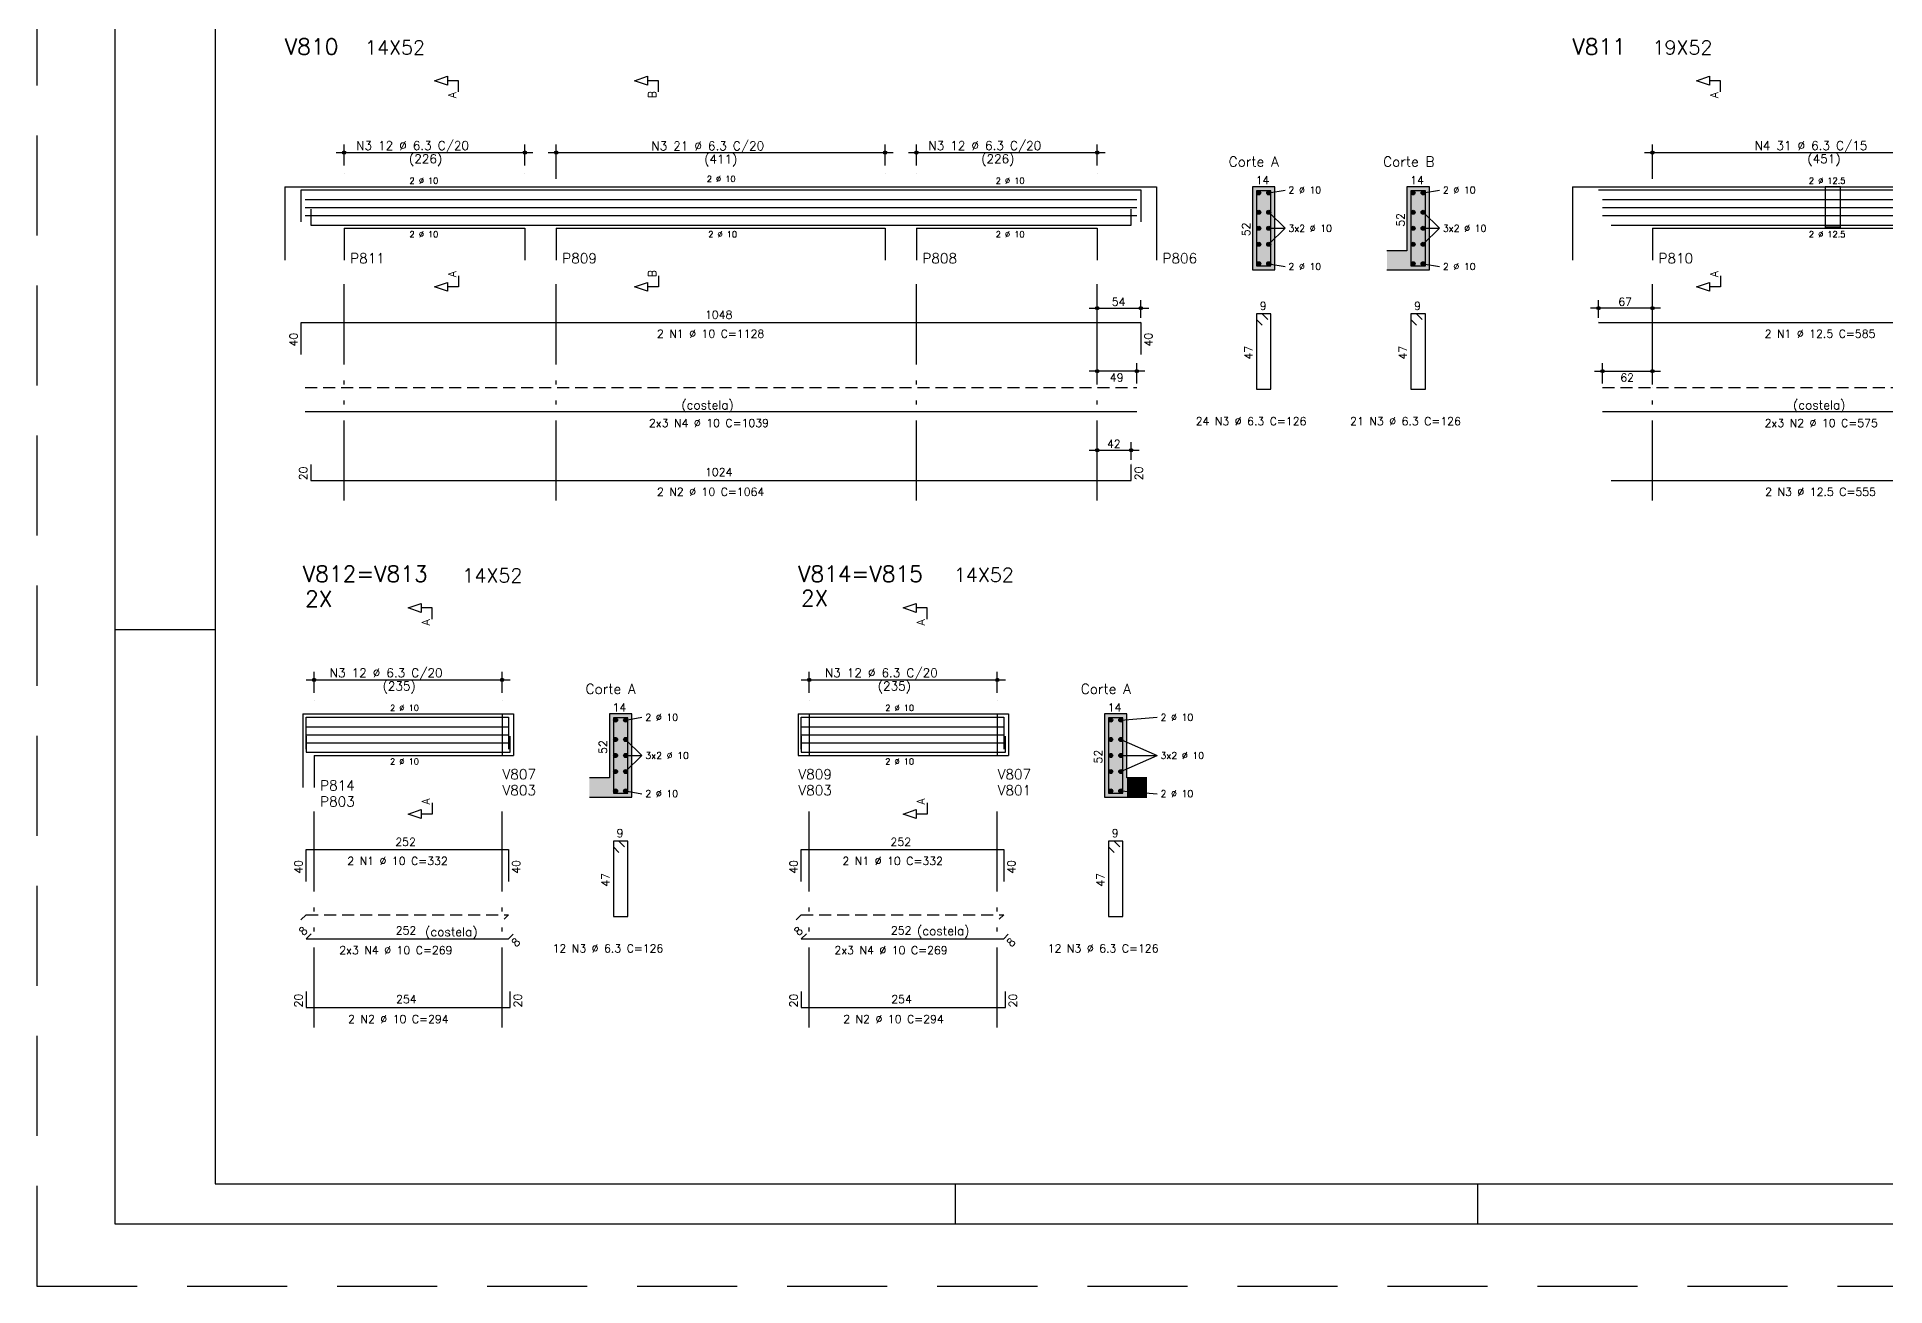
# Model space of a CAD drawing. Extents: x -1.9 to 86, y -1.5 to 61.
# Drawn here: x -1.95 to 44.23, y -1.55 to 29.66 of the extents above; entities that cross this region are included whole.
import ezdxf

# ---------------------------------------------------------------- set-up
doc = ezdxf.new("R2010")
doc.units = 0
doc.header["$MEASUREMENT"] = 0
for name, pattern in [('ESTILO_TQS_0001', [0.45, 0.3, -0.15]), ('ESTILO_TQS_0004', [3.3, 2, -0.4, 0.05, -0.4, 0.05, -0.4]), ('HIDDEN', [0.375, 0.25, -0.125])]:
    doc.linetypes.add(name, pattern=pattern)
doc.layers.get('0').update_dxf_attribs({"linetype": 'CONTINUOUS'})
doc.layers.get('Defpoints').update_dxf_attribs({"linetype": 'CONTINUOUS'})
for name, color, linetype in [('ARQ_FOLHA', 7, 'CONTINUOUS'), ('PENA_01', 1, 'CONTINUOUS'), ('PENA_02', 2, 'CONTINUOUS'), ('PENA_03', 3, 'CONTINUOUS'), ('PENA_04', 4, 'CONTINUOUS'), ('PENA_05', 5, 'CONTINUOUS'), ('PENA_06', 6, 'CONTINUOUS'), ('PENA_10', 253, 'CONTINUOUS')]:
    doc.layers.add(name, color=color, linetype=linetype)
doc.styles.get("Standard").update_dxf_attribs({"font": 'ROMANS.SHX'})

# ---------------------------------------------------------------- blocks, each defined once
blk = doc.blocks.new('FOLHA A1 - 841 X 594')
at = {"layer": 'ARQ_FOLHA', "color": 1}
for p, q in [((-816, 148.5), (-841, 148.5)), ((-631, 10), (-631, 0)), ((-500.5, 10), (-500.5, 0))]:
    blk.add_line(p, q, dxfattribs=at)
for points in [[(-841, 0), (0, 0), (0, 594), (-841, 594)], [(-816, 10), (-10, 10), (-10, 584), (-816, 584)]]:
    blk.add_lwpolyline(points, close=True, dxfattribs=at)
at = {"layer": 'Defpoints', "color": 8, "linetype": 'HIDDEN', "ltscale": 100}
blk.add_lwpolyline([(-860.5, 609.5), (-860.5, -15.5), (19.5, -15.5), (19.5, 609.5)], close=True, dxfattribs=at)
blk = doc.blocks.new('*U24')
blk.add_blockref('FOLHA A1 - 841 X 594', (0, 0))

msp = doc.modelspace()

# ---------------------------------------------------------------- linework, layer by layer
at = {"layer": 'PENA_01', "linetype": 'Continuous'}
for p, q in [((5.726, 26.449), (5.726, 26.969)), ((10.246, 26.449), (10.246, 26.969)), ((11.026, 26.119), (11.026, 26.969)), ((19.246, 26.449), (19.246, 26.969)), ((20.026, 26.449), (20.026, 26.969)), ((24.546, 26.449), (24.546, 26.969)), ((38.421, 26.119), (38.421, 26.969)), ((5.526, 26.769), (10.446, 26.769)), ((10.826, 26.769), (19.446, 26.769)), ((19.826, 26.769), (24.746, 26.769)), ((38.221, 26.769), (47.641, 26.769)), ((28.831, 25.764), (29.241, 25.834)), ((32.691, 25.764), (33.101, 25.834)), ((28.831, 25.279), (29.241, 24.879)), ((32.691, 25.279), (33.101, 24.879)), ((28.831, 24.479), (29.241, 24.879)), ((28.831, 24.879), (29.241, 24.879)), ((32.691, 24.479), (33.101, 24.879)), ((32.691, 24.879), (33.101, 24.879)), ((28.831, 23.994), (29.241, 23.924)), ((32.691, 23.994), (33.101, 23.924)), ((24.346, 22.884), (25.834, 22.884)), ((38.621, 22.884), (36.875, 22.884)), ((25.734, 21.309), (24.346, 21.309)), ((36.975, 21.309), (38.621, 21.309)), ((24.346, 19.334), (25.594, 19.334)), ((4.775, 13.596), (9.875, 13.596)), ((4.975, 13.276), (4.975, 13.796)), ((9.675, 13.276), (9.675, 13.796)), ((17.15, 13.596), (22.25, 13.596)), ((17.35, 13.276), (17.35, 13.796)), ((22.05, 13.276), (22.05, 13.796)), ((9.675, 12.746), (9.675, 11.706)), ((9.675, 12.746), (9.955, 12.746)), ((12.76, 12.591), (13.17, 12.661)), ((17.07, 12.746), (17.35, 12.746)), ((17.35, 12.746), (17.35, 11.706)), ((22.05, 12.746), (22.05, 11.706)), ((22.05, 12.746), (22.33, 12.746)), ((25.135, 12.591), (26.045, 12.661)), ((12.76, 12.106), (13.17, 11.706)), ((25.135, 12.106), (26.045, 11.706)), ((9.675, 11.706), (9.955, 11.706)), ((12.76, 11.306), (13.17, 11.706)), ((12.76, 11.706), (13.17, 11.706)), ((17.07, 11.706), (17.35, 11.706)), ((22.05, 11.706), (22.33, 11.706)), ((25.135, 11.306), (26.045, 11.706)), ((25.135, 11.706), (26.045, 11.706)), ((12.76, 10.821), (13.17, 10.751)), ((25.135, 10.821), (26.045, 10.751))]:
    msp.add_line(p, q, dxfattribs=at)
at = {"layer": 'PENA_01', "linetype": 'ESTILO_TQS_0004'}
for p, q in [((5.726, 18.079), (5.726, 23.699)), ((11.026, 18.079), (11.026, 23.699)), ((20.026, 18.079), (20.026, 23.699)), ((24.546, 18.079), (24.546, 23.699)), ((38.421, 18.079), (38.421, 23.699)), ((4.975, 4.906), (4.975, 10.526)), ((9.675, 4.906), (9.675, 10.526)), ((17.35, 4.906), (17.35, 10.526)), ((22.05, 4.906), (22.05, 10.526))]:
    msp.add_line(p, q, dxfattribs=at)
at = {"layer": 'PENA_01', "linetype": 'Continuous'}
for points in [[(42.739, 25.919), (42.739, 24.879), (43.119, 24.879), (43.119, 25.919), (42.739, 25.919)], [(42.739, 25.919), (42.739, 24.919), (43.119, 24.919), (43.119, 25.919), (42.739, 25.919)]]:
    msp.add_lwpolyline(points, dxfattribs=at)
at = {"layer": 'PENA_02', "linetype": 'Continuous'}
for centre, radius in [((5.726, 26.769), 0.0416), ((5.726, 26.769), 0.0208), ((10.246, 26.769), 0.0416), ((10.246, 26.769), 0.0208), ((11.026, 26.769), 0.0416), ((11.026, 26.769), 0.0208), ((19.246, 26.769), 0.0416), ((19.246, 26.769), 0.0208), ((20.026, 26.769), 0.0416), ((20.026, 26.769), 0.0208), ((24.546, 26.769), 0.0416), ((24.546, 26.769), 0.0208), ((38.421, 26.769), 0.0416), ((38.421, 26.769), 0.0208), ((24.546, 22.884), 0.04), ((24.546, 22.884), 0.02), ((25.634, 22.884), 0.04), ((25.634, 22.884), 0.02), ((37.075, 22.884), 0.04), ((37.075, 22.884), 0.02), ((38.421, 22.884), 0.04), ((38.421, 22.884), 0.02), ((24.546, 21.309), 0.04), ((24.546, 21.309), 0.02), ((25.534, 21.309), 0.04), ((25.534, 21.309), 0.02), ((37.175, 21.309), 0.04), ((37.175, 21.309), 0.02), ((38.421, 21.309), 0.04), ((38.421, 21.309), 0.02), ((24.546, 19.334), 0.04), ((24.546, 19.334), 0.02), ((25.394, 19.334), 0.04), ((25.394, 19.334), 0.02), ((4.975, 13.596), 0.0416), ((4.975, 13.596), 0.0208), ((9.675, 13.596), 0.0416), ((9.675, 13.596), 0.0208), ((17.35, 13.596), 0.0416), ((17.35, 13.596), 0.0208), ((22.05, 13.596), 0.0416), ((22.05, 13.596), 0.0208)]:
    msp.add_circle(centre, radius, dxfattribs=at)
at = {"layer": 'PENA_03', "linetype": 'Continuous'}
for p, q in [((4.246, 25.919), (4.246, 24.879)), ((4.246, 25.919), (5.726, 25.919)), ((5.726, 26.249), (5.726, 26.249)), ((5.726, 25.919), (10.246, 25.919)), ((10.246, 26.249), (10.246, 26.249)), ((10.246, 25.919), (11.026, 25.919)), ((11.026, 25.919), (14.946, 25.919)), ((11.026, 25.919), (11.026, 25.919)), ((14.946, 25.919), (15.326, 25.919)), ((15.326, 25.919), (19.246, 25.919)), ((19.246, 26.249), (19.246, 26.249)), ((19.246, 25.919), (20.026, 25.919)), ((20.026, 26.249), (20.026, 26.249)), ((20.026, 25.919), (24.546, 25.919)), ((24.546, 26.249), (24.546, 26.249)), ((24.546, 25.919), (26.026, 25.919)), ((26.026, 25.919), (26.026, 24.879)), ((28.986, 25.919), (28.426, 25.919)), ((28.426, 25.919), (28.426, 23.839)), ((28.986, 23.839), (28.986, 25.919)), ((32.846, 25.919), (32.286, 25.919)), ((32.286, 25.919), (32.286, 24.319)), ((32.846, 23.839), (32.846, 25.919)), ((36.421, 25.919), (36.421, 24.879)), ((36.421, 25.919), (38.421, 25.919)), ((38.421, 25.919), (40.621, 25.919)), ((38.421, 25.919), (38.421, 25.919)), ((40.621, 25.919), (41.421, 25.919)), ((41.421, 25.919), (44.441, 25.919)), ((4.246, 24.879), (4.246, 24.079)), ((5.726, 24.879), (10.246, 24.879)), ((5.726, 24.879), (5.726, 24.079)), ((10.246, 24.879), (10.246, 24.079)), ((11.026, 24.879), (19.246, 24.879)), ((11.026, 24.879), (11.026, 24.079)), ((19.246, 24.879), (19.246, 24.079)), ((20.026, 24.879), (24.546, 24.879)), ((20.026, 24.879), (20.026, 24.079)), ((24.546, 24.879), (24.546, 24.079)), ((26.026, 24.879), (26.026, 24.079)), ((36.421, 24.879), (36.421, 24.079)), ((38.421, 24.879), (47.441, 24.879)), ((38.421, 24.879), (38.421, 24.079)), ((32.286, 24.319), (31.786, 24.319)), ((28.426, 23.839), (28.986, 23.839)), ((31.786, 23.839), (32.286, 23.839)), ((32.286, 23.839), (32.286, 23.839)), ((32.286, 23.839), (32.846, 23.839)), ((24.546, 22.644), (24.546, 23.084)), ((25.634, 22.644), (25.634, 23.084)), ((37.075, 22.644), (37.075, 23.084)), ((38.421, 22.644), (38.421, 23.084)), ((24.546, 22.544), (24.546, 22.544)), ((25.634, 22.544), (25.634, 22.544)), ((37.075, 22.544), (37.075, 22.544)), ((38.421, 22.544), (38.421, 22.544)), ((24.546, 20.999), (24.546, 21.509)), ((25.534, 20.999), (25.534, 21.509)), ((37.175, 20.999), (37.175, 21.509)), ((38.421, 20.999), (38.421, 21.509)), ((24.546, 20.899), (24.546, 20.899)), ((25.534, 20.899), (25.534, 20.899)), ((37.175, 20.899), (37.175, 20.899)), ((38.421, 20.899), (38.421, 20.899)), ((24.546, 19.094), (24.546, 19.534)), ((25.394, 19.094), (25.394, 19.534)), ((24.546, 18.994), (24.546, 18.994)), ((25.394, 18.994), (25.394, 18.994)), ((4.975, 13.076), (4.975, 13.076)), ((9.675, 13.076), (9.675, 13.076)), ((17.35, 13.076), (17.35, 13.076)), ((22.05, 13.076), (22.05, 13.076)), ((4.695, 12.746), (4.695, 11.706)), ((4.695, 12.746), (4.975, 12.746)), ((4.975, 12.746), (9.675, 12.746)), ((9.675, 12.746), (9.675, 11.706)), ((9.675, 12.746), (9.675, 11.706)), ((9.675, 12.746), (9.955, 12.746)), ((9.955, 12.746), (9.955, 11.706)), ((9.955, 12.746), (9.955, 11.706)), ((12.915, 12.746), (12.355, 12.746)), ((12.355, 12.746), (12.355, 11.146)), ((12.915, 10.666), (12.915, 12.746)), ((17.07, 12.746), (17.07, 11.706)), ((17.07, 12.746), (17.07, 11.706)), ((17.07, 12.746), (17.07, 11.706)), ((17.07, 12.746), (17.35, 12.746)), ((17.35, 12.746), (22.05, 12.746)), ((17.35, 12.746), (17.35, 11.706)), ((22.05, 12.746), (22.05, 11.706)), ((22.05, 12.746), (22.05, 11.706)), ((22.05, 12.746), (22.33, 12.746)), ((22.33, 12.746), (22.33, 11.706)), ((22.33, 12.746), (22.33, 11.706)), ((25.29, 12.746), (24.73, 12.746)), ((24.73, 12.746), (24.73, 10.666)), ((25.29, 11.146), (25.29, 12.746)), ((4.695, 11.706), (4.695, 10.906)), ((4.975, 11.706), (9.675, 11.706)), ((4.975, 11.706), (4.975, 10.906)), ((9.675, 11.706), (9.955, 11.706)), ((17.07, 11.706), (17.35, 11.706)), ((17.35, 11.706), (22.05, 11.706)), ((22.05, 11.706), (22.33, 11.706)), ((12.355, 11.146), (11.855, 11.146)), ((25.79, 11.146), (25.29, 11.146)), ((11.855, 10.666), (12.355, 10.666)), ((12.355, 10.666), (12.355, 10.666)), ((12.355, 10.666), (12.915, 10.666)), ((24.73, 10.666), (25.29, 10.666)), ((25.29, 10.666), (25.29, 10.666)), ((25.29, 10.666), (25.79, 10.666))]:
    msp.add_line(p, q, dxfattribs=at)
for points in [[(8.586, 28.289), (8.586, 28.566), (8.309, 28.566), (8.309, 28.456), (7.986, 28.566), (8.309, 28.677), (8.309, 28.566)], [(13.586, 28.289), (13.586, 28.566), (13.309, 28.566), (13.309, 28.456), (12.986, 28.566), (13.309, 28.677), (13.309, 28.566)], [(40.121, 28.289), (40.121, 28.566), (39.844, 28.566), (39.844, 28.456), (39.521, 28.566), (39.844, 28.677), (39.844, 28.566)], [(8.586, 23.694), (8.586, 23.417), (8.309, 23.417), (8.309, 23.307), (7.986, 23.417), (8.309, 23.528), (8.309, 23.417)], [(13.586, 23.694), (13.586, 23.417), (13.309, 23.417), (13.309, 23.307), (12.986, 23.417), (13.309, 23.528), (13.309, 23.417)], [(40.121, 23.694), (40.121, 23.417), (39.844, 23.417), (39.844, 23.307), (39.521, 23.417), (39.844, 23.528), (39.844, 23.417)], [(7.925, 15.116), (7.925, 15.393), (7.648, 15.393), (7.648, 15.282), (7.325, 15.393), (7.648, 15.504), (7.648, 15.393)], [(20.3, 15.116), (20.3, 15.393), (20.023, 15.393), (20.023, 15.282), (19.7, 15.393), (20.023, 15.504), (20.023, 15.393)], [(7.925, 10.521), (7.925, 10.244), (7.648, 10.244), (7.648, 10.133), (7.325, 10.244), (7.648, 10.355), (7.648, 10.244)], [(20.3, 10.521), (20.3, 10.244), (20.023, 10.244), (20.023, 10.133), (19.7, 10.244), (20.023, 10.355), (20.023, 10.244)]]:
    msp.add_lwpolyline(points, dxfattribs=at)
for centre in [(28.581, 25.764), (28.831, 25.764), (32.441, 25.764), (32.691, 25.764), (28.581, 25.279), (28.831, 25.279), (32.441, 25.279), (32.691, 25.279), (28.581, 24.879), (28.581, 24.479), (28.831, 24.879), (28.831, 24.479), (32.441, 24.879), (32.441, 24.479), (32.691, 24.879), (32.691, 24.479), (28.581, 23.994), (28.831, 23.994), (32.441, 23.994), (32.691, 23.994), (12.51, 12.591), (12.76, 12.591), (24.885, 12.591), (25.135, 12.591), (12.51, 12.106), (12.76, 12.106), (24.885, 12.106), (25.135, 12.106), (12.51, 11.706), (12.76, 11.706), (24.885, 11.706), (25.135, 11.706), (12.51, 11.306), (12.76, 11.306), (24.885, 11.306), (25.135, 11.306), (12.51, 10.821), (12.76, 10.821), (24.885, 10.821), (25.135, 10.821)]:
    msp.add_circle(centre, 0.05, dxfattribs=at)
for points in [[(28.631, 25.764), (28.556, 25.808), (28.534, 25.781)], [(28.631, 25.764), (28.534, 25.781), (28.534, 25.747)], [(28.631, 25.764), (28.534, 25.747), (28.556, 25.721)], [(28.631, 25.764), (28.589, 25.814), (28.556, 25.808)], [(28.631, 25.764), (28.556, 25.721), (28.589, 25.715)], [(28.631, 25.764), (28.619, 25.796), (28.589, 25.814)], [(28.631, 25.764), (28.589, 25.715), (28.619, 25.732)], [(28.631, 25.764), (28.619, 25.732), (28.631, 25.764)], [(28.881, 25.764), (28.806, 25.808), (28.784, 25.781)], [(28.881, 25.764), (28.784, 25.781), (28.784, 25.747)], [(28.881, 25.764), (28.784, 25.747), (28.806, 25.721)], [(28.881, 25.764), (28.839, 25.814), (28.806, 25.808)], [(28.881, 25.764), (28.806, 25.721), (28.839, 25.715)], [(28.881, 25.764), (28.869, 25.796), (28.839, 25.814)], [(28.881, 25.764), (28.839, 25.715), (28.869, 25.732)], [(28.881, 25.764), (28.869, 25.732), (28.881, 25.764)], [(32.491, 25.764), (32.416, 25.808), (32.394, 25.781)], [(32.491, 25.764), (32.394, 25.781), (32.394, 25.747)], [(32.491, 25.764), (32.394, 25.747), (32.416, 25.721)], [(32.491, 25.764), (32.449, 25.814), (32.416, 25.808)], [(32.491, 25.764), (32.416, 25.721), (32.449, 25.715)], [(32.491, 25.764), (32.479, 25.796), (32.449, 25.814)], [(32.491, 25.764), (32.449, 25.715), (32.479, 25.732)], [(32.491, 25.764), (32.479, 25.732), (32.491, 25.764)], [(32.741, 25.764), (32.666, 25.808), (32.644, 25.781)], [(32.741, 25.764), (32.644, 25.781), (32.644, 25.747)], [(32.741, 25.764), (32.644, 25.747), (32.666, 25.721)], [(32.741, 25.764), (32.699, 25.814), (32.666, 25.808)], [(32.741, 25.764), (32.666, 25.721), (32.699, 25.715)], [(32.741, 25.764), (32.729, 25.796), (32.699, 25.814)], [(32.741, 25.764), (32.699, 25.715), (32.729, 25.732)], [(32.741, 25.764), (32.729, 25.732), (32.741, 25.764)], [(28.631, 25.279), (28.556, 25.323), (28.534, 25.296)], [(28.631, 25.279), (28.534, 25.296), (28.534, 25.262)], [(28.631, 25.279), (28.534, 25.262), (28.556, 25.236)], [(28.631, 25.279), (28.589, 25.329), (28.556, 25.323)], [(28.631, 25.279), (28.556, 25.236), (28.589, 25.23)], [(28.631, 25.279), (28.619, 25.311), (28.589, 25.329)], [(28.631, 25.279), (28.589, 25.23), (28.619, 25.247)], [(28.631, 25.279), (28.619, 25.247), (28.631, 25.279)], [(28.881, 25.279), (28.806, 25.323), (28.784, 25.296)], [(28.881, 25.279), (28.784, 25.296), (28.784, 25.262)], [(28.881, 25.279), (28.784, 25.262), (28.806, 25.236)], [(28.881, 25.279), (28.839, 25.329), (28.806, 25.323)], [(28.881, 25.279), (28.806, 25.236), (28.839, 25.23)], [(28.881, 25.279), (28.869, 25.311), (28.839, 25.329)], [(28.881, 25.279), (28.839, 25.23), (28.869, 25.247)], [(28.881, 25.279), (28.869, 25.247), (28.881, 25.279)], [(32.491, 25.279), (32.416, 25.323), (32.394, 25.296)], [(32.491, 25.279), (32.394, 25.296), (32.394, 25.262)], [(32.491, 25.279), (32.394, 25.262), (32.416, 25.236)], [(32.491, 25.279), (32.449, 25.329), (32.416, 25.323)], [(32.491, 25.279), (32.416, 25.236), (32.449, 25.23)], [(32.491, 25.279), (32.479, 25.311), (32.449, 25.329)], [(32.491, 25.279), (32.449, 25.23), (32.479, 25.247)], [(32.491, 25.279), (32.479, 25.247), (32.491, 25.279)], [(32.741, 25.279), (32.666, 25.323), (32.644, 25.296)], [(32.741, 25.279), (32.644, 25.296), (32.644, 25.262)], [(32.741, 25.279), (32.644, 25.262), (32.666, 25.236)], [(32.741, 25.279), (32.699, 25.329), (32.666, 25.323)], [(32.741, 25.279), (32.666, 25.236), (32.699, 25.23)], [(32.741, 25.279), (32.729, 25.311), (32.699, 25.329)], [(32.741, 25.279), (32.699, 25.23), (32.729, 25.247)], [(32.741, 25.279), (32.729, 25.247), (32.741, 25.279)], [(28.631, 24.879), (28.556, 24.923), (28.534, 24.896)], [(28.631, 24.879), (28.534, 24.896), (28.534, 24.862)], [(28.631, 24.879), (28.534, 24.862), (28.556, 24.836)], [(28.631, 24.479), (28.556, 24.523), (28.534, 24.496)], [(28.631, 24.479), (28.534, 24.496), (28.534, 24.462)], [(28.631, 24.479), (28.534, 24.462), (28.556, 24.436)], [(28.631, 24.879), (28.589, 24.929), (28.556, 24.923)], [(28.631, 24.879), (28.556, 24.836), (28.589, 24.83)], [(28.631, 24.479), (28.589, 24.529), (28.556, 24.523)], [(28.631, 24.479), (28.556, 24.436), (28.589, 24.43)], [(28.631, 24.879), (28.619, 24.911), (28.589, 24.929)], [(28.631, 24.879), (28.589, 24.83), (28.619, 24.847)], [(28.631, 24.479), (28.619, 24.511), (28.589, 24.529)], [(28.631, 24.479), (28.589, 24.43), (28.619, 24.447)], [(28.631, 24.879), (28.619, 24.847), (28.631, 24.879)], [(28.631, 24.479), (28.619, 24.447), (28.631, 24.479)], [(28.881, 24.879), (28.806, 24.923), (28.784, 24.896)], [(28.881, 24.879), (28.784, 24.896), (28.784, 24.862)], [(28.881, 24.879), (28.784, 24.862), (28.806, 24.836)], [(28.881, 24.479), (28.806, 24.523), (28.784, 24.496)], [(28.881, 24.479), (28.784, 24.496), (28.784, 24.462)], [(28.881, 24.479), (28.784, 24.462), (28.806, 24.436)], [(28.881, 24.879), (28.839, 24.929), (28.806, 24.923)], [(28.881, 24.879), (28.806, 24.836), (28.839, 24.83)], [(28.881, 24.479), (28.839, 24.529), (28.806, 24.523)], [(28.881, 24.479), (28.806, 24.436), (28.839, 24.43)], [(28.881, 24.879), (28.869, 24.911), (28.839, 24.929)], [(28.881, 24.879), (28.839, 24.83), (28.869, 24.847)], [(28.881, 24.479), (28.869, 24.511), (28.839, 24.529)], [(28.881, 24.479), (28.839, 24.43), (28.869, 24.447)], [(28.881, 24.879), (28.869, 24.847), (28.881, 24.879)], [(28.881, 24.479), (28.869, 24.447), (28.881, 24.479)], [(32.491, 24.879), (32.416, 24.923), (32.394, 24.896)], [(32.491, 24.879), (32.394, 24.896), (32.394, 24.862)], [(32.491, 24.879), (32.394, 24.862), (32.416, 24.836)], [(32.491, 24.479), (32.416, 24.523), (32.394, 24.496)], [(32.491, 24.479), (32.394, 24.496), (32.394, 24.462)], [(32.491, 24.479), (32.394, 24.462), (32.416, 24.436)], [(32.491, 24.879), (32.449, 24.929), (32.416, 24.923)], [(32.491, 24.879), (32.416, 24.836), (32.449, 24.83)], [(32.491, 24.479), (32.449, 24.529), (32.416, 24.523)], [(32.491, 24.479), (32.416, 24.436), (32.449, 24.43)], [(32.491, 24.879), (32.479, 24.911), (32.449, 24.929)], [(32.491, 24.879), (32.449, 24.83), (32.479, 24.847)], [(32.491, 24.479), (32.479, 24.511), (32.449, 24.529)], [(32.491, 24.479), (32.449, 24.43), (32.479, 24.447)], [(32.491, 24.879), (32.479, 24.847), (32.491, 24.879)], [(32.491, 24.479), (32.479, 24.447), (32.491, 24.479)], [(32.741, 24.879), (32.666, 24.923), (32.644, 24.896)], [(32.741, 24.879), (32.644, 24.896), (32.644, 24.862)], [(32.741, 24.879), (32.644, 24.862), (32.666, 24.836)], [(32.741, 24.479), (32.666, 24.523), (32.644, 24.496)], [(32.741, 24.479), (32.644, 24.496), (32.644, 24.462)], [(32.741, 24.479), (32.644, 24.462), (32.666, 24.436)], [(32.741, 24.879), (32.699, 24.929), (32.666, 24.923)], [(32.741, 24.879), (32.666, 24.836), (32.699, 24.83)], [(32.741, 24.479), (32.699, 24.529), (32.666, 24.523)], [(32.741, 24.479), (32.666, 24.436), (32.699, 24.43)], [(32.741, 24.879), (32.729, 24.911), (32.699, 24.929)], [(32.741, 24.879), (32.699, 24.83), (32.729, 24.847)], [(32.741, 24.479), (32.729, 24.511), (32.699, 24.529)], [(32.741, 24.479), (32.699, 24.43), (32.729, 24.447)], [(32.741, 24.879), (32.729, 24.847), (32.741, 24.879)], [(32.741, 24.479), (32.729, 24.447), (32.741, 24.479)], [(28.631, 23.994), (28.556, 24.038), (28.534, 24.011)], [(28.631, 23.994), (28.589, 24.044), (28.556, 24.038)], [(28.631, 23.994), (28.619, 24.026), (28.589, 24.044)], [(28.881, 23.994), (28.806, 24.038), (28.784, 24.011)], [(28.881, 23.994), (28.839, 24.044), (28.806, 24.038)], [(28.881, 23.994), (28.869, 24.026), (28.839, 24.044)], [(32.491, 23.994), (32.416, 24.038), (32.394, 24.011)], [(32.491, 23.994), (32.449, 24.044), (32.416, 24.038)], [(32.491, 23.994), (32.479, 24.026), (32.449, 24.044)], [(32.741, 23.994), (32.666, 24.038), (32.644, 24.011)], [(32.741, 23.994), (32.699, 24.044), (32.666, 24.038)], [(32.741, 23.994), (32.729, 24.026), (32.699, 24.044)], [(28.631, 23.994), (28.534, 24.011), (28.534, 23.977)], [(28.631, 23.994), (28.534, 23.977), (28.556, 23.951)], [(28.631, 23.994), (28.556, 23.951), (28.589, 23.945)], [(28.631, 23.994), (28.589, 23.945), (28.619, 23.962)], [(28.631, 23.994), (28.619, 23.962), (28.631, 23.994)], [(28.881, 23.994), (28.784, 24.011), (28.784, 23.977)], [(28.881, 23.994), (28.784, 23.977), (28.806, 23.951)], [(28.881, 23.994), (28.806, 23.951), (28.839, 23.945)], [(28.881, 23.994), (28.839, 23.945), (28.869, 23.962)], [(28.881, 23.994), (28.869, 23.962), (28.881, 23.994)], [(32.491, 23.994), (32.394, 24.011), (32.394, 23.977)], [(32.491, 23.994), (32.394, 23.977), (32.416, 23.951)], [(32.491, 23.994), (32.416, 23.951), (32.449, 23.945)], [(32.491, 23.994), (32.449, 23.945), (32.479, 23.962)], [(32.491, 23.994), (32.479, 23.962), (32.491, 23.994)], [(32.741, 23.994), (32.644, 24.011), (32.644, 23.977)], [(32.741, 23.994), (32.644, 23.977), (32.666, 23.951)], [(32.741, 23.994), (32.666, 23.951), (32.699, 23.945)], [(32.741, 23.994), (32.699, 23.945), (32.729, 23.962)], [(32.741, 23.994), (32.729, 23.962), (32.741, 23.994)], [(12.56, 12.591), (12.485, 12.634), (12.463, 12.608)], [(12.56, 12.591), (12.463, 12.608), (12.463, 12.574)], [(12.56, 12.591), (12.463, 12.574), (12.485, 12.548)], [(12.56, 12.591), (12.519, 12.64), (12.485, 12.634)], [(12.56, 12.591), (12.485, 12.548), (12.519, 12.542)], [(12.56, 12.591), (12.548, 12.623), (12.519, 12.64)], [(12.56, 12.591), (12.519, 12.542), (12.548, 12.559)], [(12.56, 12.591), (12.548, 12.559), (12.56, 12.591)], [(12.81, 12.591), (12.735, 12.634), (12.713, 12.608)], [(12.81, 12.591), (12.713, 12.608), (12.713, 12.574)], [(12.81, 12.591), (12.713, 12.574), (12.735, 12.548)], [(12.81, 12.591), (12.769, 12.64), (12.735, 12.634)], [(12.81, 12.591), (12.735, 12.548), (12.769, 12.542)], [(12.81, 12.591), (12.798, 12.623), (12.769, 12.64)], [(12.81, 12.591), (12.769, 12.542), (12.798, 12.559)], [(12.81, 12.591), (12.798, 12.559), (12.81, 12.591)], [(24.935, 12.591), (24.86, 12.634), (24.838, 12.608)], [(24.935, 12.591), (24.838, 12.608), (24.838, 12.574)], [(24.935, 12.591), (24.838, 12.574), (24.86, 12.548)], [(24.935, 12.591), (24.894, 12.64), (24.86, 12.634)], [(24.935, 12.591), (24.86, 12.548), (24.894, 12.542)], [(24.935, 12.591), (24.923, 12.623), (24.894, 12.64)], [(24.935, 12.591), (24.894, 12.542), (24.923, 12.559)], [(24.935, 12.591), (24.923, 12.559), (24.935, 12.591)], [(25.185, 12.591), (25.11, 12.634), (25.088, 12.608)], [(25.185, 12.591), (25.088, 12.608), (25.088, 12.574)], [(25.185, 12.591), (25.088, 12.574), (25.11, 12.548)], [(25.185, 12.591), (25.144, 12.64), (25.11, 12.634)], [(25.185, 12.591), (25.11, 12.548), (25.144, 12.542)], [(25.185, 12.591), (25.173, 12.623), (25.144, 12.64)], [(25.185, 12.591), (25.144, 12.542), (25.173, 12.559)], [(25.185, 12.591), (25.173, 12.559), (25.185, 12.591)], [(12.56, 12.106), (12.485, 12.149), (12.463, 12.123)], [(12.56, 12.106), (12.463, 12.123), (12.463, 12.089)], [(12.56, 12.106), (12.463, 12.089), (12.485, 12.063)], [(12.56, 12.106), (12.519, 12.155), (12.485, 12.149)], [(12.56, 12.106), (12.485, 12.063), (12.519, 12.057)], [(12.56, 12.106), (12.548, 12.138), (12.519, 12.155)], [(12.56, 12.106), (12.519, 12.057), (12.548, 12.074)], [(12.56, 12.106), (12.548, 12.074), (12.56, 12.106)], [(12.81, 12.106), (12.735, 12.149), (12.713, 12.123)], [(12.81, 12.106), (12.713, 12.123), (12.713, 12.089)], [(12.81, 12.106), (12.713, 12.089), (12.735, 12.063)], [(12.81, 12.106), (12.769, 12.155), (12.735, 12.149)], [(12.81, 12.106), (12.735, 12.063), (12.769, 12.057)], [(12.81, 12.106), (12.798, 12.138), (12.769, 12.155)], [(12.81, 12.106), (12.769, 12.057), (12.798, 12.074)], [(12.81, 12.106), (12.798, 12.074), (12.81, 12.106)], [(24.935, 12.106), (24.86, 12.149), (24.838, 12.123)], [(24.935, 12.106), (24.838, 12.123), (24.838, 12.089)], [(24.935, 12.106), (24.838, 12.089), (24.86, 12.063)], [(24.935, 12.106), (24.894, 12.155), (24.86, 12.149)], [(24.935, 12.106), (24.86, 12.063), (24.894, 12.057)], [(24.935, 12.106), (24.923, 12.138), (24.894, 12.155)], [(24.935, 12.106), (24.894, 12.057), (24.923, 12.074)], [(24.935, 12.106), (24.923, 12.074), (24.935, 12.106)], [(25.185, 12.106), (25.11, 12.149), (25.088, 12.123)], [(25.185, 12.106), (25.088, 12.123), (25.088, 12.089)], [(25.185, 12.106), (25.088, 12.089), (25.11, 12.063)], [(25.185, 12.106), (25.144, 12.155), (25.11, 12.149)], [(25.185, 12.106), (25.11, 12.063), (25.144, 12.057)], [(25.185, 12.106), (25.173, 12.138), (25.144, 12.155)], [(25.185, 12.106), (25.144, 12.057), (25.173, 12.074)], [(25.185, 12.106), (25.173, 12.074), (25.185, 12.106)], [(12.56, 11.706), (12.485, 11.749), (12.463, 11.723)], [(12.56, 11.706), (12.463, 11.723), (12.463, 11.689)], [(12.56, 11.706), (12.463, 11.689), (12.485, 11.663)], [(12.56, 11.706), (12.519, 11.755), (12.485, 11.749)], [(12.56, 11.706), (12.485, 11.663), (12.519, 11.657)], [(12.56, 11.706), (12.548, 11.738), (12.519, 11.755)], [(12.56, 11.706), (12.519, 11.657), (12.548, 11.674)], [(12.56, 11.706), (12.548, 11.674), (12.56, 11.706)], [(12.81, 11.706), (12.735, 11.749), (12.713, 11.723)], [(12.81, 11.706), (12.713, 11.723), (12.713, 11.689)], [(12.81, 11.706), (12.713, 11.689), (12.735, 11.663)], [(12.81, 11.706), (12.769, 11.755), (12.735, 11.749)], [(12.81, 11.706), (12.735, 11.663), (12.769, 11.657)], [(12.81, 11.706), (12.798, 11.738), (12.769, 11.755)], [(12.81, 11.706), (12.769, 11.657), (12.798, 11.674)], [(12.81, 11.706), (12.798, 11.674), (12.81, 11.706)], [(24.935, 11.706), (24.86, 11.749), (24.838, 11.723)], [(24.935, 11.706), (24.838, 11.723), (24.838, 11.689)], [(24.935, 11.706), (24.838, 11.689), (24.86, 11.663)], [(24.935, 11.706), (24.894, 11.755), (24.86, 11.749)], [(24.935, 11.706), (24.86, 11.663), (24.894, 11.657)], [(24.935, 11.706), (24.923, 11.738), (24.894, 11.755)], [(24.935, 11.706), (24.894, 11.657), (24.923, 11.674)], [(24.935, 11.706), (24.923, 11.674), (24.935, 11.706)], [(25.185, 11.706), (25.11, 11.749), (25.088, 11.723)], [(25.185, 11.706), (25.088, 11.723), (25.088, 11.689)], [(25.185, 11.706), (25.088, 11.689), (25.11, 11.663)], [(25.185, 11.706), (25.144, 11.755), (25.11, 11.749)], [(25.185, 11.706), (25.11, 11.663), (25.144, 11.657)], [(25.185, 11.706), (25.173, 11.738), (25.144, 11.755)], [(25.185, 11.706), (25.144, 11.657), (25.173, 11.674)], [(25.185, 11.706), (25.173, 11.674), (25.185, 11.706)], [(12.56, 11.306), (12.485, 11.349), (12.463, 11.323)], [(12.56, 11.306), (12.463, 11.323), (12.463, 11.289)], [(12.56, 11.306), (12.463, 11.289), (12.485, 11.263)], [(12.56, 11.306), (12.519, 11.355), (12.485, 11.349)], [(12.56, 11.306), (12.485, 11.263), (12.519, 11.257)], [(12.56, 11.306), (12.548, 11.338), (12.519, 11.355)], [(12.56, 11.306), (12.519, 11.257), (12.548, 11.274)], [(12.56, 11.306), (12.548, 11.274), (12.56, 11.306)], [(12.81, 11.306), (12.735, 11.349), (12.713, 11.323)], [(12.81, 11.306), (12.713, 11.323), (12.713, 11.289)], [(12.81, 11.306), (12.713, 11.289), (12.735, 11.263)], [(12.81, 11.306), (12.769, 11.355), (12.735, 11.349)], [(12.81, 11.306), (12.735, 11.263), (12.769, 11.257)], [(12.81, 11.306), (12.798, 11.338), (12.769, 11.355)], [(12.81, 11.306), (12.769, 11.257), (12.798, 11.274)], [(12.81, 11.306), (12.798, 11.274), (12.81, 11.306)], [(24.935, 11.306), (24.86, 11.349), (24.838, 11.323)], [(24.935, 11.306), (24.838, 11.323), (24.838, 11.289)], [(24.935, 11.306), (24.838, 11.289), (24.86, 11.263)], [(24.935, 11.306), (24.894, 11.355), (24.86, 11.349)], [(24.935, 11.306), (24.86, 11.263), (24.894, 11.257)], [(24.935, 11.306), (24.923, 11.338), (24.894, 11.355)], [(24.935, 11.306), (24.894, 11.257), (24.923, 11.274)], [(24.935, 11.306), (24.923, 11.274), (24.935, 11.306)], [(25.185, 11.306), (25.11, 11.349), (25.088, 11.323)], [(25.185, 11.306), (25.088, 11.323), (25.088, 11.289)], [(25.185, 11.306), (25.088, 11.289), (25.11, 11.263)], [(25.185, 11.306), (25.144, 11.355), (25.11, 11.349)], [(25.185, 11.306), (25.11, 11.263), (25.144, 11.257)], [(25.185, 11.306), (25.173, 11.338), (25.144, 11.355)], [(25.185, 11.306), (25.144, 11.257), (25.173, 11.274)], [(25.185, 11.306), (25.173, 11.274), (25.185, 11.306)], [(12.56, 10.821), (12.485, 10.864), (12.463, 10.838)], [(12.56, 10.821), (12.463, 10.838), (12.463, 10.804)], [(12.56, 10.821), (12.463, 10.804), (12.485, 10.778)], [(12.56, 10.821), (12.519, 10.87), (12.485, 10.864)], [(12.56, 10.821), (12.485, 10.778), (12.519, 10.772)], [(12.56, 10.821), (12.548, 10.853), (12.519, 10.87)], [(12.56, 10.821), (12.519, 10.772), (12.548, 10.789)], [(12.56, 10.821), (12.548, 10.789), (12.56, 10.821)], [(12.81, 10.821), (12.735, 10.864), (12.713, 10.838)], [(12.81, 10.821), (12.713, 10.838), (12.713, 10.804)], [(12.81, 10.821), (12.713, 10.804), (12.735, 10.778)], [(12.81, 10.821), (12.769, 10.87), (12.735, 10.864)], [(12.81, 10.821), (12.735, 10.778), (12.769, 10.772)], [(12.81, 10.821), (12.798, 10.853), (12.769, 10.87)], [(12.81, 10.821), (12.769, 10.772), (12.798, 10.789)], [(12.81, 10.821), (12.798, 10.789), (12.81, 10.821)], [(24.935, 10.821), (24.86, 10.864), (24.838, 10.838)], [(24.935, 10.821), (24.838, 10.838), (24.838, 10.804)], [(24.935, 10.821), (24.838, 10.804), (24.86, 10.778)], [(24.935, 10.821), (24.894, 10.87), (24.86, 10.864)], [(24.935, 10.821), (24.86, 10.778), (24.894, 10.772)], [(24.935, 10.821), (24.923, 10.853), (24.894, 10.87)], [(24.935, 10.821), (24.894, 10.772), (24.923, 10.789)], [(24.935, 10.821), (24.923, 10.789), (24.935, 10.821)], [(25.185, 10.821), (25.11, 10.864), (25.088, 10.838)], [(25.185, 10.821), (25.088, 10.838), (25.088, 10.804)], [(25.185, 10.821), (25.088, 10.804), (25.11, 10.778)], [(25.185, 10.821), (25.144, 10.87), (25.11, 10.864)], [(25.185, 10.821), (25.11, 10.778), (25.144, 10.772)], [(25.185, 10.821), (25.173, 10.853), (25.144, 10.87)], [(25.185, 10.821), (25.144, 10.772), (25.173, 10.789)], [(25.185, 10.821), (25.173, 10.789), (25.185, 10.821)]]:
    msp.add_solid(points, dxfattribs=at)
at = {"layer": 'PENA_04', "linetype": 'Continuous'}
for p, q in [((4.654, 25.039), (4.654, 25.839)), ((4.654, 25.839), (25.634, 25.839)), ((4.754, 25.599), (25.534, 25.599)), ((25.634, 25.839), (25.634, 25.039)), ((37.075, 25.839), (48.775, 25.839)), ((37.175, 25.599), (48.675, 25.599)), ((4.754, 25.399), (25.534, 25.399)), ((4.754, 25.199), (25.534, 25.199)), ((4.894, 25.359), (4.894, 24.959)), ((4.894, 24.959), (25.394, 24.959)), ((25.394, 24.959), (25.394, 25.359)), ((37.175, 25.399), (48.675, 25.399)), ((37.175, 25.199), (48.675, 25.199)), ((37.389, 24.959), (48.489, 24.959)), ((4.775, 11.866), (4.775, 12.666)), ((4.775, 12.666), (9.835, 12.666)), ((9.835, 12.666), (9.835, 11.866)), ((17.15, 11.866), (17.15, 12.666)), ((17.15, 12.666), (22.21, 12.666)), ((22.21, 12.666), (22.21, 11.866)), ((4.775, 12.426), (9.835, 12.426)), ((4.775, 12.226), (9.835, 12.226)), ((4.775, 12.186), (4.775, 11.786)), ((4.775, 12.026), (9.835, 12.026)), ((9.875, 11.786), (9.875, 12.186)), ((17.15, 12.426), (22.21, 12.426)), ((17.15, 12.226), (22.21, 12.226)), ((17.15, 12.186), (17.15, 11.786)), ((17.15, 12.026), (22.21, 12.026)), ((22.25, 11.786), (22.25, 12.186)), ((4.775, 11.786), (9.875, 11.786)), ((17.15, 11.786), (22.25, 11.786))]:
    msp.add_line(p, q, dxfattribs=at)
for points in [[(28.526, 25.819), (28.526, 23.939), (28.886, 23.939), (28.886, 25.819), (28.526, 25.819)], [(32.386, 25.819), (32.386, 23.939), (32.746, 23.939), (32.746, 25.819), (32.386, 25.819)], [(12.455, 12.646), (12.455, 10.766), (12.815, 10.766), (12.815, 12.646), (12.455, 12.646)], [(24.83, 12.646), (24.83, 10.766), (25.19, 10.766), (25.19, 12.646), (24.83, 12.646)]]:
    msp.add_lwpolyline(points, dxfattribs=at)
at = {"layer": 'PENA_05', "linetype": 'Continuous'}
for p, q in [((28.666, 22.739), (28.526, 22.739)), ((28.526, 22.739), (28.526, 20.859)), ((28.886, 22.739), (28.526, 22.739)), ((28.526, 22.739), (28.526, 22.599)), ((28.806, 22.599), (28.666, 22.739)), ((28.886, 20.859), (28.886, 22.739)), ((32.526, 22.739), (32.386, 22.739)), ((32.386, 22.739), (32.386, 20.859)), ((32.746, 22.739), (32.386, 22.739)), ((32.386, 22.739), (32.386, 22.599)), ((32.666, 22.599), (32.526, 22.739)), ((32.746, 20.859), (32.746, 22.739)), ((4.654, 21.729), (4.654, 22.529)), ((4.654, 22.529), (25.634, 22.529)), ((25.634, 22.529), (25.634, 21.729)), ((28.526, 22.599), (28.666, 22.459)), ((32.386, 22.599), (32.526, 22.459)), ((37.075, 22.529), (48.775, 22.529)), ((28.526, 20.859), (28.886, 20.859)), ((32.386, 20.859), (32.746, 20.859)), ((4.754, 20.299), (25.534, 20.299)), ((37.175, 20.299), (48.675, 20.299)), ((4.894, 18.979), (4.894, 18.579)), ((25.394, 18.579), (25.394, 18.979)), ((4.894, 18.579), (25.394, 18.579)), ((37.389, 18.579), (48.489, 18.579)), ((4.775, 8.556), (4.775, 9.356)), ((4.775, 9.356), (9.835, 9.356)), ((9.835, 9.356), (9.835, 8.556)), ((12.595, 9.566), (12.455, 9.566)), ((12.455, 9.566), (12.455, 7.686)), ((12.815, 9.566), (12.455, 9.566)), ((12.455, 9.566), (12.455, 9.426)), ((12.455, 9.426), (12.595, 9.286)), ((12.735, 9.426), (12.595, 9.566)), ((12.815, 7.686), (12.815, 9.566)), ((17.15, 8.556), (17.15, 9.356)), ((17.15, 9.356), (22.21, 9.356)), ((22.21, 9.356), (22.21, 8.556)), ((24.97, 9.566), (24.83, 9.566)), ((24.83, 9.566), (24.83, 7.686)), ((25.19, 9.566), (24.83, 9.566)), ((24.83, 9.566), (24.83, 9.426)), ((24.83, 9.426), (24.97, 9.286)), ((25.11, 9.426), (24.97, 9.566)), ((25.19, 7.686), (25.19, 9.566)), ((12.455, 7.686), (12.815, 7.686)), ((24.83, 7.686), (25.19, 7.686)), ((4.902, 7.253), (4.775, 7.126)), ((4.775, 7.126), (9.835, 7.126)), ((9.835, 7.126), (9.948, 7.239)), ((17.277, 7.253), (17.15, 7.126)), ((17.15, 7.126), (22.21, 7.126)), ((22.21, 7.126), (22.323, 7.239)), ((4.775, 5.806), (4.775, 5.406)), ((9.875, 5.406), (9.875, 5.806)), ((17.15, 5.806), (17.15, 5.406)), ((22.25, 5.406), (22.25, 5.806)), ((4.775, 5.406), (9.875, 5.406)), ((17.15, 5.406), (22.25, 5.406))]:
    msp.add_line(p, q, dxfattribs=at)
at = {"layer": 'PENA_06', "linetype": 'ESTILO_TQS_0001'}
for p, q in [((4.754, 20.899), (25.534, 20.899)), ((37.175, 20.899), (48.675, 20.899)), ((4.648, 7.599), (4.775, 7.726)), ((4.775, 7.726), (9.835, 7.726)), ((9.835, 7.726), (9.722, 7.613)), ((17.023, 7.599), (17.15, 7.726)), ((17.15, 7.726), (22.21, 7.726)), ((22.21, 7.726), (22.097, 7.613))]:
    msp.add_line(p, q, dxfattribs=at)
at = {"layer": 'PENA_10', "linetype": 'Continuous'}
for points in [[(28.986, 23.839), (28.986, 25.919), (28.426, 25.919)], [(28.986, 23.839), (28.426, 25.919), (28.426, 23.839)], [(32.846, 23.839), (32.846, 25.919), (32.286, 25.919)], [(32.846, 23.839), (32.286, 25.919), (32.286, 24.319)], [(32.846, 23.839), (32.286, 24.319), (31.786, 24.319)], [(32.846, 23.839), (31.786, 24.319), (31.786, 23.839)], [(28.986, 23.839), (28.426, 23.839), (28.986, 23.839)], [(32.846, 23.839), (31.786, 23.839), (32.286, 23.839)], [(32.846, 23.839), (32.286, 23.839), (32.846, 23.839)], [(12.915, 10.666), (12.915, 12.746), (12.355, 12.746)], [(12.915, 10.666), (12.355, 12.746), (12.355, 11.146)], [(25.29, 10.666), (25.29, 12.746), (24.73, 12.746)], [(25.29, 10.666), (24.73, 12.746), (24.73, 10.666)], [(25.29, 10.666), (25.29, 11.146), (25.29, 12.746)], [(12.915, 10.666), (12.355, 11.146), (11.855, 11.146)], [(12.915, 10.666), (11.855, 11.146), (11.855, 10.666)], [(25.29, 10.666), (25.79, 10.666), (25.79, 11.146)], [(25.29, 10.666), (25.79, 11.146), (25.29, 11.146)], [(12.915, 10.666), (11.855, 10.666), (12.355, 10.666)], [(12.915, 10.666), (12.355, 10.666), (12.915, 10.666)], [(25.29, 10.666), (24.73, 10.666), (25.29, 10.666)]]:
    msp.add_solid(points, dxfattribs=at)

# ---------------------------------------------------------------- block references
at = {"xscale": 0.09999999999999938, "yscale": 0.09999999999999938, "zscale": 0.09999999999999938}
msp.add_blockref('*U24', (84.1, 0), dxfattribs=at)

# ---------------------------------------------------------------- texts
at = {"layer": 'PENA_01', "linetype": 'Continuous'}
for s, p in [('14X52', (6.246, 29.219)), ('19X52', (38.421, 29.219)), ('14X52', (8.68, 16.03)), ('14X52', (20.962, 16.046))]:
    msp.add_text(s, height=0.35, dxfattribs=at).set_placement(p)
at = {"layer": 'PENA_02', "linetype": 'Continuous'}
for s, height, p in [('P811', 0.25, (5.876, 24.004)), ('P809', 0.25, (11.176, 24.004)), ('P808', 0.25, (20.176, 24.004)), ('P806', 0.25, (26.176, 24.004)), ('P810', 0.25, (38.571, 24.004)), ('2X', 0.4, (4.749, 15.422)), ('2X', 0.4, (17.142, 15.438)), ('V807', 0.25, (9.685, 11.111)), ('V809', 0.25, (17.08, 11.111)), ('V807', 0.25, (22.06, 11.111)), ('P814', 0.25, (5.125, 10.831)), ('P803', 0.25, (5.125, 10.431)), ('V803', 0.25, (9.685, 10.711)), ('V803', 0.25, (17.08, 10.711)), ('V801', 0.25, (22.06, 10.711))]:
    msp.add_text(s, height=height, dxfattribs=at).set_placement(p)
at = {"layer": 'PENA_02', "linetype": 'ESTILO_TQS_0004'}
for p in [(14.154, 20.354), (41.935, 20.354), (7.751, 7.191), (20.044, 7.217)]:
    msp.add_text('(costela)', height=0.22, dxfattribs=at).set_placement(p)
at = {"layer": 'PENA_03', "linetype": 'Continuous'}
for s, rotation, p in [('A', 90, (8.526, 28.129)), ('B', 90, (13.526, 28.129)), ('A', 90, (40.061, 28.129)), ('52', 90, (28.366, 24.679)), ('52', 90, (32.226, 24.919)), ('A', 90, (8.526, 23.654)), ('B', 90, (13.526, 23.654)), ('A', 90, (40.061, 23.654)), ('40', 90, (4.564, 21.924)), ('40', 90, (25.924, 21.924)), ('47', 90, (28.426, 21.599)), ('47', 90, (32.286, 21.599)), ('20', 90, (4.804, 18.584)), ('20', 90, (25.684, 18.584)), ('A', 90, (7.865, 14.956)), ('A', 90, (20.24, 14.956)), ('52', 90, (12.295, 11.746)), ('52', 90, (24.67, 11.506)), ('A', 90, (7.865, 10.481)), ('A', 90, (20.24, 10.481)), ('40', 90, (4.685, 8.751)), ('40', 90, (10.125, 8.751)), ('40', 90, (17.06, 8.751)), ('40', 90, (22.5, 8.751)), ('47', 90, (12.355, 8.426)), ('47', 90, (24.73, 8.426)), ('8', 45, (4.713, 7.191)), ('8', 45, (17.088, 7.191)), ('8', 45, (10.027, 6.908)), ('8', 45, (22.402, 6.908)), ('20', 90, (4.685, 5.411)), ('20', 90, (10.165, 5.411)), ('20', 90, (17.06, 5.411)), ('20', 90, (22.54, 5.411))]:
    msp.add_text(s, height=0.2, rotation=rotation, dxfattribs=at).set_placement(p)
for s, height, p in [('N3 12 %%c 6.3 C/20', 0.22, (6.028, 26.835)), ('N3 21 %%c 6.3 C/20', 0.22, (13.404, 26.827)), ('N3 12 %%c 6.3 C/20', 0.22, (20.328, 26.835)), ('N4 31 %%c 6.3 C/15', 0.22, (40.973, 26.835)), ('(226)', 0.22, (7.348, 26.505)), ('(411)', 0.22, (14.724, 26.497)), ('(226)', 0.22, (21.648, 26.505)), ('Corte A', 0.25, (27.831, 26.419)), ('Corte B', 0.25, (31.691, 26.419)), ('(451)', 0.22, (42.293, 26.505)), ('2 %%c 10', 0.15, (7.361, 25.994)), ('2 %%c 10', 0.15, (14.79, 26.038)), ('2 %%c 10', 0.15, (22.011, 25.994)), ('14', 0.2, (28.506, 25.979)), ('2 %%c 10', 0.17, (29.326, 25.749)), ('14', 0.2, (32.366, 25.979)), ('2 %%c 10', 0.17, (33.186, 25.749)), ('2 %%c 12.5', 0.15, (42.331, 25.994)), ('3x2 %%c 10', 0.17, (29.326, 24.794)), ('3x2 %%c 10', 0.17, (33.186, 24.794)), ('2 %%c 10', 0.15, (7.361, 24.654)), ('2 %%c 10', 0.15, (14.826, 24.654)), ('2 %%c 10', 0.15, (22.011, 24.654)), ('2 %%c 12.5', 0.15, (42.331, 24.654)), ('2 %%c 10', 0.17, (29.326, 23.839)), ('2 %%c 10', 0.17, (33.186, 23.839)), ('54', 0.2, (24.91, 22.944)), ('67', 0.2, (37.568, 22.944)), ('1048', 0.2, (14.744, 22.619)), ('9', 0.2, (28.606, 22.839)), ('9', 0.2, (32.466, 22.839)), ('2 N1 %%c 10 C=1128', 0.2, (13.544, 22.144)), ('2 N1 %%c 12.5 C=585', 0.2, (41.225, 22.144)), ('49', 0.2, (24.86, 21.049)), ('62', 0.2, (37.618, 21.049)), ('2x3 N4 %%c 10 C=1039', 0.2, (13.344, 19.914)), ('24 N3 %%c 6.3 C=126', 0.2, (27.006, 19.959)), ('21 N3 %%c 6.3 C=126', 0.2, (30.866, 19.959)), ('2x3 N2 %%c 10 C=575', 0.2, (41.225, 19.914)), ('42', 0.2, (24.79, 19.394)), ('1024', 0.2, (14.744, 18.689)), ('2 N2 %%c 10 C=1064', 0.2, (13.544, 18.194)), ('2 N3 %%c 12.5 C=555', 0.2, (41.239, 18.194)), ('N3 12 %%c 6.3 C/20', 0.22, (5.367, 13.662)), ('N3 12 %%c 6.3 C/20', 0.22, (17.742, 13.662)), ('(235)', 0.22, (6.687, 13.332)), ('Corte A', 0.25, (11.76, 13.246)), ('(235)', 0.22, (19.062, 13.332)), ('Corte A', 0.25, (24.135, 13.246)), ('2 %%c 10', 0.15, (6.875, 12.821)), ('14', 0.2, (12.435, 12.806)), ('2 %%c 10', 0.15, (19.25, 12.821)), ('14', 0.2, (24.81, 12.806)), ('2 %%c 10', 0.17, (13.255, 12.576)), ('2 %%c 10', 0.17, (26.13, 12.576)), ('2 %%c 10', 0.15, (6.875, 11.481)), ('3x2 %%c 10', 0.17, (13.255, 11.621)), ('2 %%c 10', 0.15, (19.25, 11.481)), ('3x2 %%c 10', 0.17, (26.13, 11.621)), ('2 %%c 10', 0.17, (13.255, 10.666)), ('2 %%c 10', 0.17, (26.13, 10.666)), ('9', 0.2, (12.535, 9.666)), ('9', 0.2, (24.91, 9.666)), ('252', 0.2, (7.005, 9.446)), ('252', 0.2, (19.38, 9.446)), ('2 N1 %%c 10 C=332', 0.2, (5.805, 8.971)), ('2 N1 %%c 10 C=332', 0.2, (18.18, 8.971)), ('252', 0.2, (7.015, 7.236)), ('252', 0.2, (19.39, 7.236)), ('2x3 N4 %%c 10 C=269', 0.2, (5.605, 6.741)), ('12 N3 %%c 6.3 C=126', 0.2, (10.935, 6.786)), ('2x3 N4 %%c 10 C=269', 0.2, (17.98, 6.741)), ('12 N3 %%c 6.3 C=126', 0.2, (23.31, 6.786)), ('254', 0.2, (7.025, 5.516)), ('254', 0.2, (19.4, 5.516)), ('2 N2 %%c 10 C=294', 0.2, (5.825, 5.021)), ('2 N2 %%c 10 C=294', 0.2, (18.2, 5.021))]:
    msp.add_text(s, height=height, dxfattribs=at).set_placement(p)
at = {"layer": 'PENA_06', "linetype": 'Continuous'}
for s, p in [('V810', (4.246, 29.219)), ('V811', (36.421, 29.219)), ('V812=V813', (4.695, 16.046)), ('V814=V815', (17.07, 16.046))]:
    msp.add_text(s, height=0.4, dxfattribs=at).set_placement(p)

doc.saveas('drawing.dxf')
